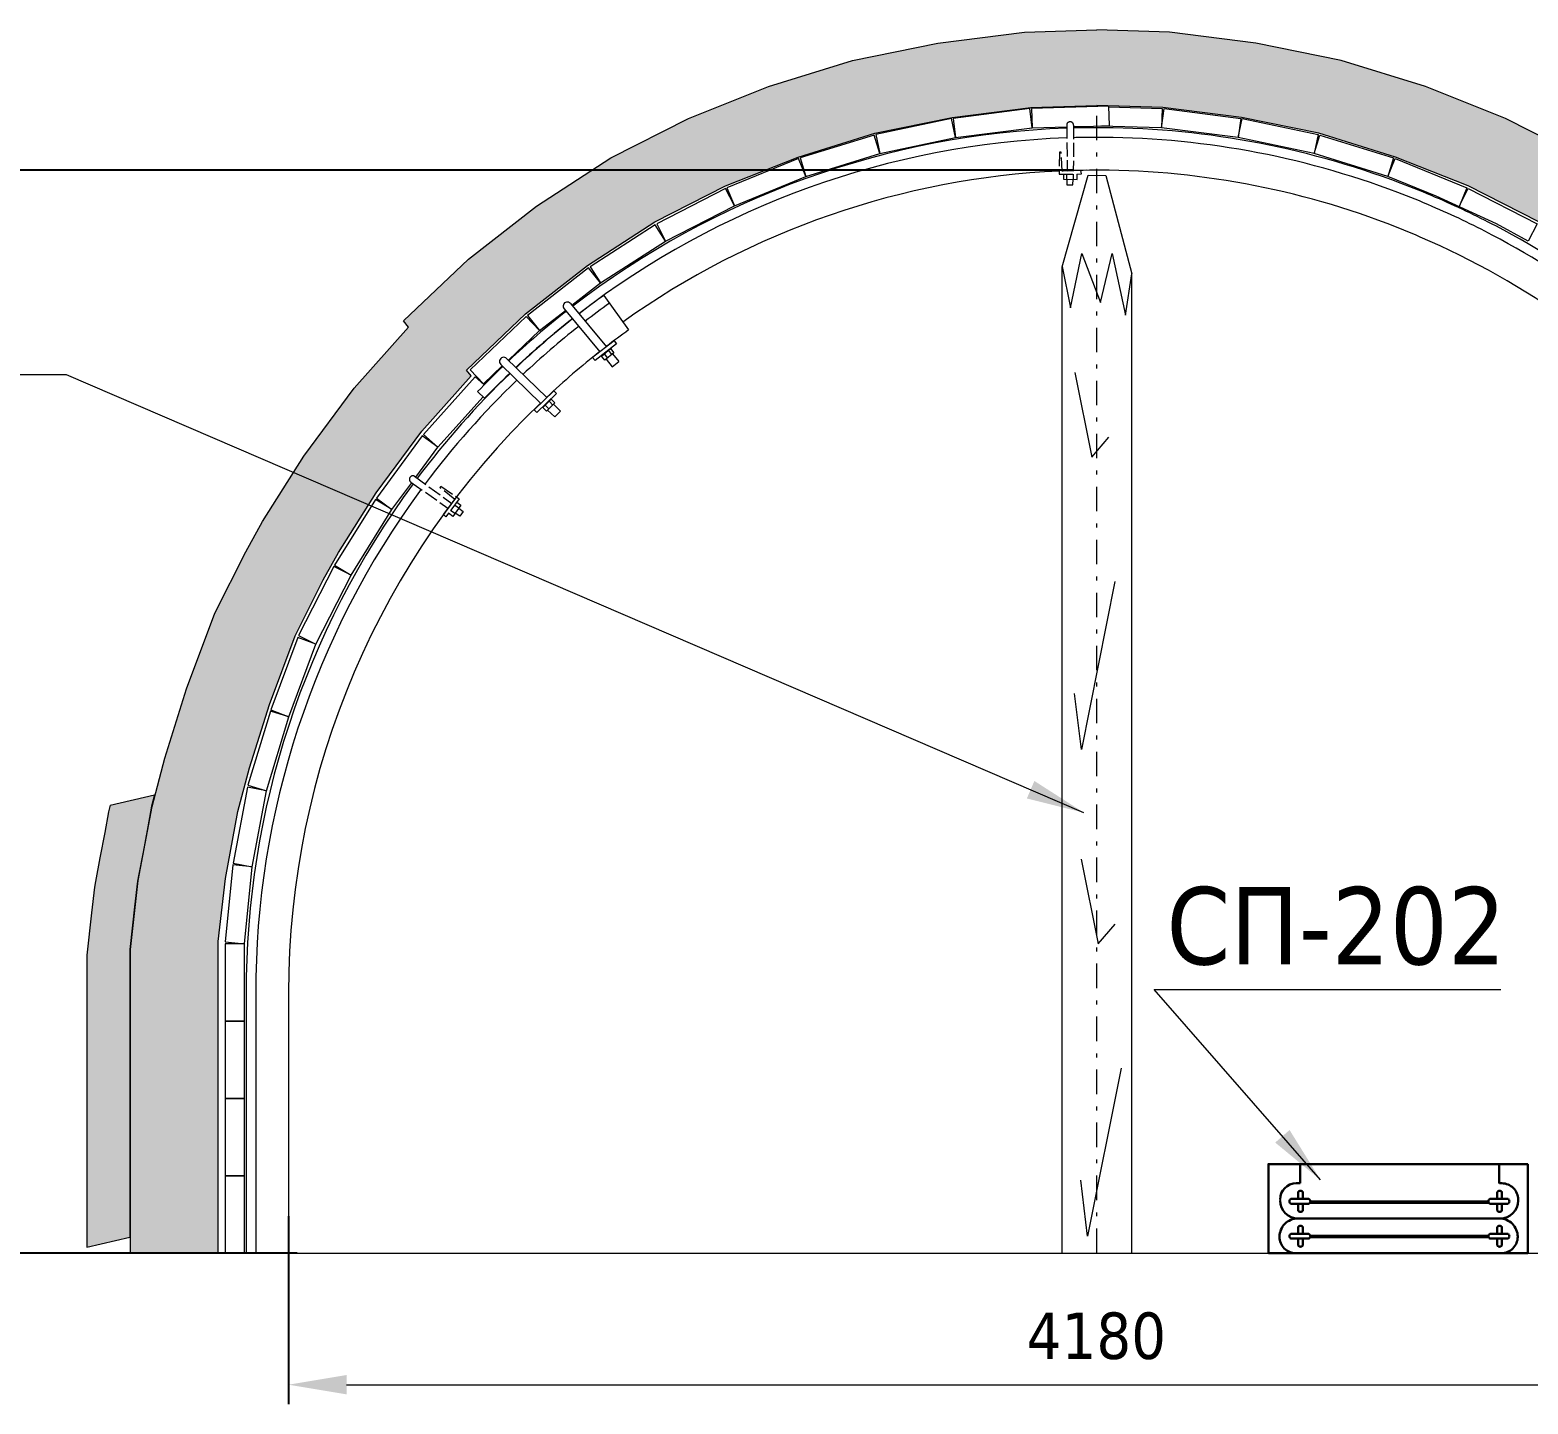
# Model space of a CAD drawing. Header units: millimetres. Extents: x 1757 to 4342, y -1901 to 53.
# Drawn here: x 4046.91 to 4085.65, y -495.89 to -460.37 of the extents above; entities that cross this region are included whole.
import ezdxf

# ---------------------------------------------------------------- set-up
doc = ezdxf.new("R2010")
doc.units = ezdxf.units.MM
doc.header["$LTSCALE"] = 0.1
for name, pattern in [('ACAD_ISO02W100', [15, 12, -3]), ('DASHED', [0.75, 0.5, -0.25]), ('штрихпунктирная2', [12.7, 6.35, -3.175, 0, -3.175])]:
    doc.linetypes.add(name, pattern=pattern)
doc.styles.add('стиль', font='TAHOMA.TTF')
doc.dimstyles.new('Копия DIN', dxfattribs={"dimtxt": 2, "dimasz": 2.5, "dimexe": 0.5, "dimexo": 0.625, "dimtad": 0, "dimdec": 0, "dimlfac": 100, "dimzin": 4, "dimdsep": 46, "dimtxsty": 'стиль', "dimcen": 2.5, "dimclre": 256, "dimclrt": 256, "dimadec": 0, "dimazin": 2, "dimtfac": 1, "dimtdec": 0, "dimtmove": 0, "dimatfit": 3, "dimfxl": 1.25, "dimtvp": 1, "dimtolj": 1, "dimtzin": 0, "dimlwd": 0, "dimarcsym": 0})

# ---------------------------------------------------------------- blocks, each defined once
blk = doc.blocks.new('*D356')
at = {"lineweight": -2}
for p, q in [((4053.601, -491.04), (4053.601, -495.893)), ((4095.401, -491.04), (4095.401, -495.893))]:
    blk.add_line(p, q, dxfattribs=at)
at = {"color": 0, "lineweight": 0}
blk.add_line((4055.101, -495.393), (4093.901, -495.393), dxfattribs=at)
for points in [[(4055.101, -495.143), (4055.101, -495.643), (4053.601, -495.393)], [(4093.901, -495.143), (4093.901, -495.643), (4095.401, -495.393)]]:
    blk.add_solid(points, dxfattribs=at)
at = {"layer": 'Defpoints', "color": 0, "lineweight": 0}
for p in [(4053.601, -490.415), (4095.401, -490.415), (4095.401, -495.393)]:
    blk.add_point(p, dxfattribs=at)
at = {"lineweight": 15, "insert": (4074.488, -494.139), "char_height": 1.2, "attachment_point": 5, "style": 'стиль'}
blk.add_mtext('\\A1;4180', dxfattribs=at)
blk = doc.blocks.new('*D357')
at = {"lineweight": -2}
for p, q in [((4073.876, -463.996), (4043.009, -463.996)), ((4053.826, -491.993), (4043.009, -491.993))]:
    blk.add_line(p, q, dxfattribs=at)
at = {"color": 0, "lineweight": 0}
blk.add_line((4043.509, -490.493), (4043.509, -465.496), dxfattribs=at)
for points in [[(4043.259, -465.496), (4043.759, -465.496), (4043.509, -463.996)], [(4043.259, -490.493), (4043.759, -490.493), (4043.509, -491.993)]]:
    blk.add_solid(points, dxfattribs=at)
at = {"layer": 'Defpoints', "color": 0, "lineweight": 0}
for p in [(4043.509, -463.996), (4074.501, -463.996), (4054.451, -491.993)]:
    blk.add_point(p, dxfattribs=at)
at = {"lineweight": 15, "insert": (4042.254, -480.085), "char_height": 1.2, "attachment_point": 5, "rotation": 90, "style": 'стиль'}
blk.add_mtext('\\A1;2800', dxfattribs=at)

msp = doc.modelspace()

# ---------------------------------------------------------------- hatches: boundary and pattern name
at = {"lineweight": 0}
h = msp.add_hatch(dxfattribs=at)
h.set_pattern_fill('GRAVEL', scale=0.1, style=0)
h.set_pattern_definition([(228.0128, (607.30136, 573.1194), (-20.320017266, -22.86002809), [0.341721, -33.8305]), (184.9697, (607.07276, 572.8654), (30.4800493062, 2.5399820754), [0.586405, -58.054]), (132.5104, (606.48856, 572.8146), (25.399981518, -27.9400272925), [0.413482, -40.9347]), (267.2737, (605.49796, 572.1796), (2.539988971, 50.7999836534), [0.534005, -52.8664]), (292.8337, (605.47256, 571.6462), (-12.7000360555, 30.48001733), [0.523634, -51.8398]), (357.2737, (605.67576, 571.1636), (-50.7999836534, 2.539988971), [0.534005, -52.8664]), (37.6942, (606.20916, 571.1382), (-33.0200208612, -25.399977357), [0.706194, -69.9131]), (72.2553, (606.76796, 571.57), (17.7800355655, 55.880016206), [0.66672, -66.0053]), (121.4296, (606.97116, 572.205), (-20.3200052353, 33.01996116), [0.535813, -53.0455]), (175.2364, (606.69176, 572.6622), (27.939978053, -2.539976163), [0.611713, -29.9739]), (222.3974, (606.08216, 572.713004), (-30.4800009172, -27.9399636506), [0.791078, -78.3168]), (138.8141, (608.01256, 572.1542), (-17.779988674, 15.239976557), [0.270005, -26.7306]), (171.4692, (607.80936, 572.332), (33.0199495956, -5.0800128), [0.513682, -50.8546]), (225, (607.3014, 572.4082), (-5e-16, -2.5399983), [0.359209, -3.23289]), (203.1986, (607.12356, 572.713), (12.700042826, 5.080022274), [0.193441, -19.1506]), (291.8014, (606.94576, 572.6368), (-2.54000178, 7.62000491), [0.273566, -13.4048]), (30.9638, (607.04736, 572.3828), (7.619991955, 5.08000396), [0.44432, -14.3663]), (161.5651, (607.42836, 572.6114), (5.08000232, -2.53999622), [0.321287, -7.7109]), (16.3895, (605.47256, 572.6368), (25.400014014, 7.61998415), [0.450088, -44.5588]), (70.3462, (605.90436, 572.7638), (-10.159971689, -27.9399604885), [0.377599, -37.3822]), (293.1986, (607.42836, 573.1194), (-5.080022274, 12.700042826), [0.38688, -18.9572]), (343.6105, (607.58076, 572.7638), (-25.400014014, 7.61998415), [0.450088, -44.5588]), (339.444, (605.47256, 571.062), (-12.700015764, 5.079993836), [0.434035, -21.2677]), (294.7751, (605.87896, 570.9096), (-12.699970404, 27.939987026), [0.363672, -36.0036]), (66.8014, (607.45376, 570.5794), (5.080022274, 12.700042826), [0.38688, -18.9572]), (17.354, (607.60616, 570.935), (-33.020001782, -10.1599846756), [0.425783, -42.1524]), (69.444, (606.20916, 570.5794), (-5.079993836, -12.700015764), [0.217018, -21.4848]), (101.3099, (607.30136, 570.5794), (-2.53998746, 10.15996746), [0.129515, -12.822]), (165.9638, (607.27596, 570.7064), (7.62000535, -2.5399956), [0.523634, -9.94905]), (186.009, (606.76796, 570.8334), (25.3999625444, 2.5399940685), [0.485267, -48.0414]), (303.6901, (607.04736, 572.1542), (-2.54000087, 5.0799951), [0.366324, -8.79178]), (353.1572, (607.25056, 571.8494), (43.1800178566, -5.0800227517), [0.639557, -63.316]), (60.9454, (607.88556, 571.7732), (-10.159976366, -17.779957611), [0.261508, -25.8894]), (90, (608.0126, 572.0018), (-2.54, 2.54), [0.1524, -2.3876]), (120.2564, (606.71716, 570.9096), (10.159978467, -17.7799910325), [0.352867, -34.9339]), (48.0128, (606.53936, 571.2144), (20.320017266, 22.86002809), [0.683443, -33.4888]), (0, (606.9966, 571.7224), (2.54, 2.54), [0.6604, -1.8796]), (325.3048, (607.65696, 571.7224), (-25.399955991, 17.7800016905), [0.40161, -39.7593]), (254.0546, (607.98716, 571.4938), (-2.54000648, -10.160024203), [0.369829, -18.1217]), (207.646, (607.88556, 571.1382), (-48.259983049, -25.4000159747), [0.602145, -59.6125]), (175.4261, (607.35216, 570.8588), (-33.0200076047, 2.5399877112), [0.637029, -63.0658]), (175.4261, (607.35216, 570.8588), (-33.0200076047, 2.5399877112), [0.637029, -63.0658])])
h.paths.add_polyline_path([(4098.863, -480.184), (4096.729, -480.676), (4097.035, -482.311), (4097.218, -483.937), (4097.218, -491.993), (4099.489, -491.993), (4099.489, -484.144), (4099.288, -482.355), (4098.931, -480.442)])
h.paths.add_polyline_path([(4091.77, -470.532), (4093.992, -470.019), (4093.705, -469.631), (4092.298, -468.056), (4092.433, -467.891), (4090.752, -466.296), (4088.992, -464.922), (4087.071, -463.679), (4085.064, -462.657), (4082.995, -461.833), (4080.817, -461.159), (4078.613, -460.707), (4076.376, -460.423), (4074.501, -460.37), (4072.626, -460.423), (4070.389, -460.707), (4068.186, -461.159), (4066.007, -461.833), (4063.938, -462.657), (4061.931, -463.679), (4060.01, -464.922), (4058.25, -466.296), (4056.569, -467.891), (4056.704, -468.056), (4055.297, -469.631), (4053.999, -471.386), (4052.93, -473.076), (4052.494, -473.861), (4051.696, -475.449), (4050.965, -477.401), (4050.398, -479.2), (4050.072, -480.442), (4049.714, -482.355), (4049.513, -484.144), (4049.513, -491.993), (4051.784, -491.993), (4051.784, -483.937), (4051.967, -482.311), (4052.292, -480.572), (4052.589, -479.442), (4053.105, -477.807), (4053.769, -476.033), (4054.494, -474.589), (4054.891, -473.875), (4055.863, -472.339), (4057.043, -470.743), (4058.322, -469.312), (4058.199, -469.161), (4059.727, -467.712), (4061.327, -466.462), (4063.074, -465.332), (4064.899, -464.403), (4066.779, -463.655), (4068.76, -463.042), (4070.763, -462.631), (4072.797, -462.373), (4074.501, -462.324), (4076.205, -462.373), (4078.239, -462.631), (4080.242, -463.042), (4082.223, -463.655), (4084.103, -464.403), (4085.928, -465.332), (4087.675, -466.462), (4089.275, -467.712), (4090.803, -469.161), (4090.68, -469.312)])
msp.add_hatch(color=8, dxfattribs=at).paths.add_polyline_path([(4048.991, -480.408), (4050.134, -480.144), (4050.06, -480.433), (4049.962, -480.969), (4049.839, -481.624), (4049.723, -482.236), (4049.699, -482.38), (4049.62, -483.039), (4049.498, -484.14), (4049.498, -491.58), (4048.384, -491.837), (4048.384, -484.291), (4048.505, -483.191), (4048.585, -482.531), (4048.609, -482.387), (4048.725, -481.776), (4048.848, -481.121), (4048.946, -480.585)])

# ---------------------------------------------------------------- linework, layer by layer
at = {"color": 7, "linetype": 'штрихпунктирная2', "lineweight": 15}
msp.add_line((4074.501, -491.993), (4074.501, -462.396), dxfattribs=at)
at = {"color": 7, "lineweight": 15}
for p, q in [((4074.814, -462.36), (4076.188, -462.398)), ((4076.188, -462.398), (4076.174, -462.898)), ((4076.174, -462.898), (4074.592, -462.854)), ((4083.272, -464.668), (4082.025, -464.157)), ((4073.601, -491.993), (4073.601, -466.491)), ((4075.401, -491.993), (4075.401, -466.676)), ((4061.749, -467.233), (4062.391, -468.126)), ((4058.676, -469.9), (4058.488, -469.72)), ((4052.501, -485.263), (4052.501, -491.993)), ((4052.751, -485.263), (4052.751, -491.993)), ((4053.601, -485.263), (4053.601, -491.993)), ((4053.601, -491.993), (4052.501, -491.993)), ((4053.601, -491.993), (4095.401, -491.993))]:
    msp.add_line(p, q, dxfattribs=at)
at = {"linetype": 'Continuous', "lineweight": 9}
msp.add_line((4084.834, -465.38), (4083.272, -464.668), dxfattribs=at)
at = {"linetype": 'Continuous', "lineweight": 13}
for p, q in [((4060.888, -467.44), (4061.819, -468.558)), ((4060.725, -467.579), (4061.65, -468.689)), ((4062.017, -468.404), (4061.462, -468.836)), ((4062.081, -468.48), (4061.527, -468.912)), ((4061.869, -468.657), (4061.955, -468.763)), ((4062.017, -468.404), (4062.081, -468.48)), ((4059.088, -469.015), (4060.123, -470.024)), ((4059.088, -469.015), (4060.123, -470.024)), ((4059.235, -468.86), (4060.277, -469.876)), ((4059.235, -468.86), (4060.277, -469.876)), ((4061.527, -468.912), (4061.462, -468.836)), ((4061.757, -468.746), (4061.844, -468.852)), ((4061.809, -468.879), (4061.972, -469.075)), ((4061.972, -469.075), (4062.14, -468.943)), ((4061.976, -468.746), (4062.14, -468.943)), ((4060.457, -469.702), (4059.95, -470.19)), ((4060.457, -469.702), (4059.95, -470.19)), ((4060.53, -469.771), (4060.023, -470.259)), ((4060.53, -469.771), (4060.023, -470.259)), ((4060.457, -469.702), (4060.53, -469.771)), ((4060.023, -470.259), (4059.95, -470.19)), ((4060.235, -470.069), (4060.332, -470.166)), ((4060.3, -470.197), (4060.482, -470.374)), ((4060.337, -469.969), (4060.434, -470.066)), ((4060.337, -469.969), (4060.434, -470.066)), ((4060.385, -470.012), (4060.391, -470.018)), ((4060.452, -470.047), (4060.636, -470.225)), ((4060.452, -470.047), (4060.636, -470.225)), ((4060.482, -470.374), (4060.636, -470.225)), ((4060.482, -470.374), (4060.636, -470.225))]:
    msp.add_line(p, q, dxfattribs=at)
at = {"linetype": 'Continuous', "lineweight": 20}
msp.add_line((4060.457, -469.702), (4060.53, -469.771), dxfattribs=at)
at = {"linetype": 'Continuous', "lineweight": 30}
msp.add_line((4078.921, -489.69), (4085.636, -489.69), dxfattribs=at)
at = {"color": 0, "linetype": 'Continuous', "lineweight": 30}
for p, q in [((4079.759, -490.187), (4079.657, -490.187)), ((4079.704, -491.098), (4084.926, -491.098))]:
    msp.add_line(p, q, dxfattribs=at)
at = {"color": 0, "linetype": 'Continuous', "lineweight": 15}
for p, q in [((4084.996, -490.187), (4084.889, -490.187)), ((4079.236, -490.608), (4079.236, -490.63))]:
    msp.add_line(p, q, dxfattribs=at)
at = {"color": 7, "lineweight": 30}
for p, q in [((4079.985, -490.592), (4079.513, -490.592)), ((4079.985, -490.714), (4079.513, -490.714)), ((4079.706, -490.417), (4079.706, -490.592)), ((4079.706, -490.714), (4079.706, -490.889)), ((4079.827, -490.417), (4079.827, -490.592)), ((4079.827, -490.714), (4079.827, -490.889)), ((4085.132, -490.592), (4084.659, -490.592)), ((4085.132, -490.714), (4084.659, -490.714)), ((4084.852, -490.417), (4084.852, -490.592)), ((4084.852, -490.714), (4084.852, -490.889)), ((4084.974, -490.417), (4084.974, -490.592)), ((4084.974, -490.714), (4084.974, -490.889)), ((4079.985, -491.495), (4079.513, -491.495)), ((4079.706, -491.32), (4079.706, -491.495)), ((4079.827, -491.32), (4079.827, -491.495)), ((4085.132, -491.495), (4084.659, -491.495)), ((4084.852, -491.32), (4084.852, -491.495)), ((4084.974, -491.32), (4084.974, -491.495)), ((4079.985, -491.617), (4079.513, -491.617)), ((4079.706, -491.617), (4079.706, -491.792)), ((4079.827, -491.617), (4079.827, -491.792)), ((4085.132, -491.617), (4084.659, -491.617)), ((4084.852, -491.617), (4084.852, -491.792)), ((4084.974, -491.617), (4084.974, -491.792))]:
    msp.add_line(p, q, dxfattribs=at)
at = {"color": 7, "linetype": 'DASHED', "lineweight": 15}
msp.add_line((4085.641, -491.446), (4085.644, -491.446), dxfattribs=at)
at = {"color": 7, "lineweight": 0}
for points in [[(4049.513, -491.993), (4049.513, -484.144), (4049.714, -482.355), (4050.072, -480.442), (4050.398, -479.2), (4050.965, -477.401), (4051.696, -475.449), (4052.494, -473.861), (4052.93, -473.076), (4053.999, -471.386), (4055.297, -469.631), (4056.704, -468.056), (4056.569, -467.891), (4058.25, -466.296), (4060.01, -464.922), (4061.931, -463.679), (4063.938, -462.657), (4066.007, -461.833), (4068.186, -461.159), (4070.389, -460.707), (4072.626, -460.423), (4074.501, -460.37)], [(4093.992, -470.019), (4093.705, -469.631), (4092.298, -468.056), (4092.433, -467.891), (4090.752, -466.296), (4088.992, -464.922), (4087.071, -463.679), (4085.064, -462.657), (4082.995, -461.833), (4080.817, -461.159), (4078.613, -460.707), (4076.376, -460.423), (4074.501, -460.37)], [(4051.784, -491.993), (4051.784, -483.937), (4051.967, -482.311), (4052.292, -480.572), (4052.589, -479.442), (4053.105, -477.807), (4053.769, -476.033), (4054.494, -474.589), (4054.891, -473.875), (4055.863, -472.339), (4057.043, -470.743), (4058.322, -469.312), (4058.199, -469.161), (4059.727, -467.712), (4061.327, -466.462), (4063.074, -465.332), (4064.899, -464.403), (4066.779, -463.655), (4068.76, -463.042), (4070.763, -462.631), (4072.797, -462.373), (4074.501, -462.324)], [(4091.77, -470.532), (4090.68, -469.312), (4090.803, -469.161), (4089.275, -467.712), (4087.675, -466.462), (4085.928, -465.332), (4084.103, -464.403), (4082.223, -463.655), (4080.242, -463.042), (4078.239, -462.631), (4076.205, -462.373), (4074.501, -462.324)], [(4073.601, -466.491), (4074.279, -464.123), (4074.732, -464.136), (4075.401, -466.676)], [(4073.602, -466.487), (4073.815, -467.552), (4074.112, -466.152), (4074.597, -467.417), (4074.893, -466.152), (4075.243, -467.74), (4075.401, -466.676)], [(4073.928, -469.222), (4074.371, -471.413), (4074.813, -470.9)], [(4074.963, -474.625), (4074.099, -478.971), (4073.921, -477.522)], [(4048.991, -480.408), (4050.134, -480.144)], [(4050.134, -480.144), (4050.06, -480.433), (4049.962, -480.969), (4049.839, -481.624), (4049.723, -482.236), (4049.699, -482.38), (4049.62, -483.039), (4049.498, -484.14), (4049.498, -491.58)], [(4048.991, -480.408), (4048.946, -480.585), (4048.848, -481.121), (4048.725, -481.776), (4048.609, -482.387), (4048.585, -482.531), (4048.505, -483.191), (4048.384, -484.291), (4048.384, -491.837)], [(4074.091, -481.806), (4074.533, -483.997), (4074.976, -483.484)], [(4075.126, -487.209), (4074.261, -491.555), (4074.083, -490.106)], [(4048.384, -491.837), (4049.498, -491.58)], [(4051.784, -491.993), (4049.513, -491.993)]]:
    msp.add_lwpolyline(points, dxfattribs=at)
at = {"color": 7, "lineweight": 15}
for points in [[(4072.765, -462.402), (4070.781, -462.655), (4070.845, -463.151), (4072.828, -462.898), (4072.765, -462.402)], [(4074.814, -462.342), (4072.814, -462.398), (4072.828, -462.898), (4073.721, -462.873)], [(4074.416, -462.853), (4074.828, -462.842), (4074.814, -462.342)], [(4076.237, -462.402), (4078.221, -462.655), (4078.158, -463.151), (4076.174, -462.898), (4076.237, -462.402)], [(4070.742, -462.662), (4068.784, -463.074), (4068.887, -463.563), (4070.845, -463.151), (4070.742, -462.662)], [(4073.897, -462.868), (4074.416, -462.853)], [(4078.261, -462.662), (4080.218, -463.074), (4080.115, -463.563), (4078.158, -463.151), (4078.261, -462.662)], [(4068.739, -463.086), (4066.829, -463.679), (4066.977, -464.157), (4068.887, -463.563), (4068.739, -463.086)], [(4080.263, -463.086), (4082.173, -463.679), (4082.025, -464.157), (4080.115, -463.563), (4080.263, -463.086)], [(4066.788, -463.694), (4064.937, -464.452), (4065.127, -464.915), (4066.977, -464.157), (4066.788, -463.694)], [(4082.025, -464.157), (4082.214, -463.694)], [(4082.214, -463.694), (4084.065, -464.452), (4083.875, -464.915)], [(4064.898, -464.47), (4063.12, -465.385), (4063.348, -465.83), (4065.127, -464.915), (4064.898, -464.47)], [(4083.866, -464.933), (4084.104, -464.47)], [(4084.104, -464.47), (4085.882, -465.385), (4085.654, -465.83), (4084.834, -465.38)], [(4063.078, -465.409), (4061.395, -466.49), (4061.665, -466.91), (4063.348, -465.83), (4063.078, -465.409)], [(4061.357, -466.517), (4059.782, -467.749), (4060.09, -468.143), (4060.759, -467.62)], [(4060.928, -467.488), (4061.665, -466.91), (4061.357, -466.517)], [(4059.746, -467.78), (4058.295, -469.156), (4058.639, -469.519), (4059.128, -469.055)], [(4059.284, -468.907), (4060.09, -468.143), (4059.746, -467.78)], [(4058.426, -469.338), (4057.089, -470.825), (4057.461, -471.16), (4058.631, -469.858)], [(4058.657, -469.546), (4058.426, -469.338)], [(4057.058, -470.863), (4055.873, -472.474), (4056.275, -472.771), (4056.787, -472.075)], [(4056.892, -471.933), (4057.461, -471.16), (4057.058, -470.863)], [(4055.851, -472.506), (4054.792, -474.203), (4055.216, -474.467), (4056.275, -472.771), (4055.851, -472.506)], [(4054.771, -474.24), (4053.862, -476.022), (4054.308, -476.249), (4055.216, -474.467), (4054.771, -474.24)], [(4053.839, -476.075), (4053.143, -477.95), (4053.612, -478.124), (4054.308, -476.249), (4053.839, -476.075)], [(4053.133, -477.979), (4052.552, -479.893), (4053.031, -480.038), (4053.612, -478.124), (4053.133, -477.979)], [(4052.539, -479.945), (4052.169, -481.91), (4052.66, -482.003), (4053.031, -480.038), (4052.539, -479.945)], [(4052.162, -481.953), (4051.964, -483.943), (4052.461, -483.993), (4052.66, -482.003), (4052.162, -481.953)], [(4051.961, -483.993), (4051.961, -485.993), (4052.461, -485.993), (4052.461, -483.993), (4051.961, -483.993)], [(4051.961, -485.993), (4051.961, -487.993), (4052.461, -487.993), (4052.461, -485.993), (4051.961, -485.993)], [(4051.961, -487.993), (4051.961, -489.993), (4052.461, -489.993), (4052.461, -487.993), (4051.961, -487.993)], [(4051.961, -489.993), (4051.961, -491.993), (4052.461, -491.993), (4052.461, -489.993), (4051.961, -489.993)], [(4085.641, -491.658), (4085.644, -491.658)]]:
    msp.add_lwpolyline(points, dxfattribs=at)
at = {"linetype": 'ACAD_ISO02W100', "lineweight": 0, "ltscale": 0.3}
for points in [[(4073.721, -462.82), (4073.732, -464.014)], [(4073.897, -462.83), (4073.891, -464.006)], [(4074.09, -464.006), (4073.601, -464.023), (4073.58, -463.533), (4073.537, -463.527), (4073.523, -464.102), (4074.101, -464.092), (4074.09, -464.006)], [(4073.634, -464.1), (4073.637, -464.228), (4073.991, -464.232), (4073.988, -464.094)], [(4073.724, -464.229), (4073.726, -464.098)], [(4073.724, -464.229), (4073.727, -464.375), (4073.883, -464.372), (4073.884, -464.231)], [(4073.9, -464.231), (4073.898, -464.095)], [(4056.762, -472.057), (4057.723, -472.735)], [(4056.856, -471.907), (4057.822, -472.61)], [(4057.607, -472.897), (4057.904, -472.508), (4057.518, -472.207), (4057.538, -472.168), (4058.014, -472.491), (4057.67, -472.956), (4057.607, -472.897)], [(4057.948, -472.58), (4058.051, -472.657), (4057.848, -472.947), (4057.737, -472.865)], [(4057.9, -472.873), (4057.791, -472.793)], [(4058.001, -472.729), (4057.893, -472.654)], [(4058.001, -472.729), (4058.118, -472.816), (4058.025, -472.941), (4057.909, -472.86)]]:
    msp.add_lwpolyline(points, dxfattribs=at)
at = {"linetype": 'Continuous', "lineweight": 13}
for points in [[(4062.014, -468.715), (4061.775, -468.907), (4061.69, -468.8), (4061.929, -468.609)], [(4060.487, -470.012), (4060.269, -470.227), (4060.173, -470.13), (4060.392, -469.915)], [(4060.487, -470.012), (4060.269, -470.227), (4060.173, -470.13), (4060.392, -469.915)]]:
    msp.add_lwpolyline(points, close=True, dxfattribs=at)
at = {"linetype": 'Continuous', "lineweight": 30}
for points in [[(4079.759, -489.694), (4078.934, -489.694), (4078.934, -491.993), (4085.641, -491.993), (4085.641, -489.694), (4084.901, -489.694)], [(4079.759, -490.187), (4079.759, -489.694)], [(4084.901, -489.694), (4084.901, -490.187)]]:
    msp.add_lwpolyline(points, dxfattribs=at)
at = {"color": 0, "linetype": 'Continuous', "lineweight": 30}
for points in [[(4084.913, -490.187), (4084.972, -490.187, -0.414214), (4085.393, -490.608), (4085.393, -490.65)], [(4080.397, -491.098), (4079.691, -491.098, 0.414214), (4079.224, -491.566), (4079.224, -491.572, 0.414214), (4079.645, -491.993), (4084.96, -491.993, 0.414214), (4085.381, -491.572), (4085.381, -491.566, 0.414214), (4084.913, -491.098), (4084.409, -491.098)]]:
    msp.add_lwpolyline(points, format="xyb", dxfattribs=at)
at = {"color": 0, "linetype": 'Continuous', "lineweight": 50}
for points in [[(4080.018, -490.671), (4084.626, -490.671)], [(4080.021, -491.558), (4084.624, -491.558)]]:
    msp.add_lwpolyline(points, dxfattribs=at)
at = {"linetype": 'ACAD_ISO02W100', "lineweight": 0, "ltscale": 0.3}
for centre, radius, start, end in [((4073.809, -462.831), 0.0885, 0.1159, 172.9694), ((4073.803, -484.948), 20.939, 89.7677, 90.5547), ((4056.814, -471.985), 0.0885, 61.5043, 234.3578), ((4074.817, -484.832), 20.939, 143.9191, 144.706)]:
    msp.add_arc(centre, radius, start, end, dxfattribs=at)
at = {"color": 7, "lineweight": 15}
for centre, radius, start, end in [((4074.501, -485.096), 22.2, 92.0123, 127.6228), ((4074.501, -485.096), 21.95, 92.0293, 127.5981), ((4074.501, -485.096), 21.95, 90.214, 91.5813), ((4074.501, -485.096), 22.2, 90.2175, 91.56), ((4074.501, -485.096), 22.2, 69.2552, 90.2175), ((4074.501, -485.096), 21.95, 69.2343, 90.214), ((4074.501, -485.096), 21.1, 92.6508, 125.5147), ((4074.501, -485.096), 21.1, 90.7609, 92.4464), ((4074.501, -485.096), 21.1, 69.1596, 91.2195), ((4074.501, -485.096), 22.2, 66.7612, 69.2552), ((4074.501, -485.096), 21.95, 66.7379, 69.2343), ((4074.501, -485.096), 22.2, 62.3225, 66.7612), ((4074.501, -485.096), 21.95, 62.2458, 66.7379), ((4074.501, -485.096), 21.1, 66.6548, 69.1596), ((4074.501, -485.096), 22.2, 52.3772, 62.3225), ((4074.501, -485.096), 21.1, 54.4853, 66.6548), ((4074.501, -485.096), 21.95, 52.4019, 62.2458), ((4060.807, -467.51), 0.107, 39.3586, 220.2226), ((4074.701, -485.263), 22.2, 125.6912, 127.7436), ((4074.701, -485.263), 21.95, 125.6912, 127.7203), ((4074.501, -485.096), 22.2, 128.1759, 133.2259), ((4074.501, -485.096), 21.95, 128.1573, 133.1975), ((4074.701, -485.263), 22.2, 128.2965, 133.2777), ((4074.701, -485.263), 21.95, 128.2793, 133.2498), ((4074.701, -485.263), 21.1, 125.6912, 127.6369), ((4074.501, -485.096), 22.2, 133.7792, 136.1625), ((4059.162, -468.938), 0.107, 45.2923, 226.1563), ((4074.701, -485.263), 21.1, 128.2177, 133.1501), ((4074.701, -485.263), 22.2, 133.8308, 143.1839), ((4074.701, -485.263), 21.95, 133.809, 143.1752), ((4074.501, -485.096), 21.95, 133.7568, 136.1625), ((4074.701, -485.263), 21.1, 133.7311, 180), ((4074.701, -485.263), 22.2, 143.6361, 180.0674), ((4074.701, -485.263), 21.95, 143.623, 180.065)]:
    msp.add_arc(centre, radius, start, end, dxfattribs=at)
at = {"color": 0, "linetype": 'Continuous', "lineweight": 30}
for centre, radius, start, end in [((4079.657, -490.608), 0.421, 90, 180), ((4079.704, -490.63), 0.468, 180, 270), ((4084.926, -490.63), 0.468, 270, 0)]:
    msp.add_arc(centre, radius, start, end, dxfattribs=at)
at = {"color": 7, "lineweight": 30}
for centre, start, end in [((4079.548, -490.653), 119.8267, 240.1733), ((4079.766, -490.452), 29.8267, 150.1733), ((4079.95, -490.653), 299.8267, 60.1733), ((4084.694, -490.653), 119.8267, 240.1733), ((4084.913, -490.452), 29.8267, 150.1733), ((4085.097, -490.653), 299.8267, 60.1733), ((4079.766, -490.854), 209.8267, 330.1733), ((4084.913, -490.854), 209.8267, 330.1733), ((4079.548, -491.556), 119.8267, 240.1733), ((4079.766, -491.355), 29.8267, 150.1733), ((4079.95, -491.556), 299.8267, 60.1733), ((4084.694, -491.556), 119.8267, 240.1733), ((4084.913, -491.355), 29.8267, 150.1733), ((4085.097, -491.556), 299.8267, 60.1733), ((4079.766, -491.757), 209.8267, 330.1733), ((4084.913, -491.757), 209.8267, 330.1733)]:
    msp.add_arc(centre, 0.0701, start, end, dxfattribs=at)

# ---------------------------------------------------------------- texts
at = {"color": 7, "insert": (4041.039, -482.527), "char_height": 2, "width": 79.3281, "attachment_point": 1, "style": 'стиль'}
msp.add_mtext('\\pi35.262;СП-202', dxfattribs=at)

# ---------------------------------------------------------------- dimensions: what is measured, and where the dimension line sits
at = {"color": 7, "lineweight": 15}
dim = msp.add_linear_dim(base=(4043.509, -463.996), p1=(4054.451, -491.993), p2=(4074.501, -463.996), angle=90, dimstyle='Копия DIN', override={"dimtxt": 1.2, "dimasz": 1.5}, dxfattribs=at)
dim.commit()
dim.dimension.update_dxf_attribs({"geometry": '*D357', "text_midpoint": (4043.509, -480.085), "dimtype": 160})
dim = msp.add_linear_dim(base=(4095.401, -495.393), p1=(4053.601, -490.415), p2=(4095.401, -490.415), dimstyle='Копия DIN', override={"dimtxt": 1.2, "dimasz": 1.5}, dxfattribs=at)
dim.commit()
dim.dimension.update_dxf_attribs({"geometry": '*D356', "text_midpoint": (4074.488, -495.393), "dimtype": 160})

# ---------------------------------------------------------------- leaders
at = {"color": 7, "lineweight": 0}
for points in [[(4074.165, -480.605), (4047.858, -469.287), (4013.531, -469.287)], [(4080.284, -490.101), (4075.983, -485.176), (4084.943, -485.176)]]:
    msp.add_leader(points, dimstyle='Копия DIN', override={"dimtxt": 1.2, "dimasz": 1.5, "dimgap": 0.625, "dimtad": 0}, dxfattribs=at)

doc.saveas('drawing.dxf')
